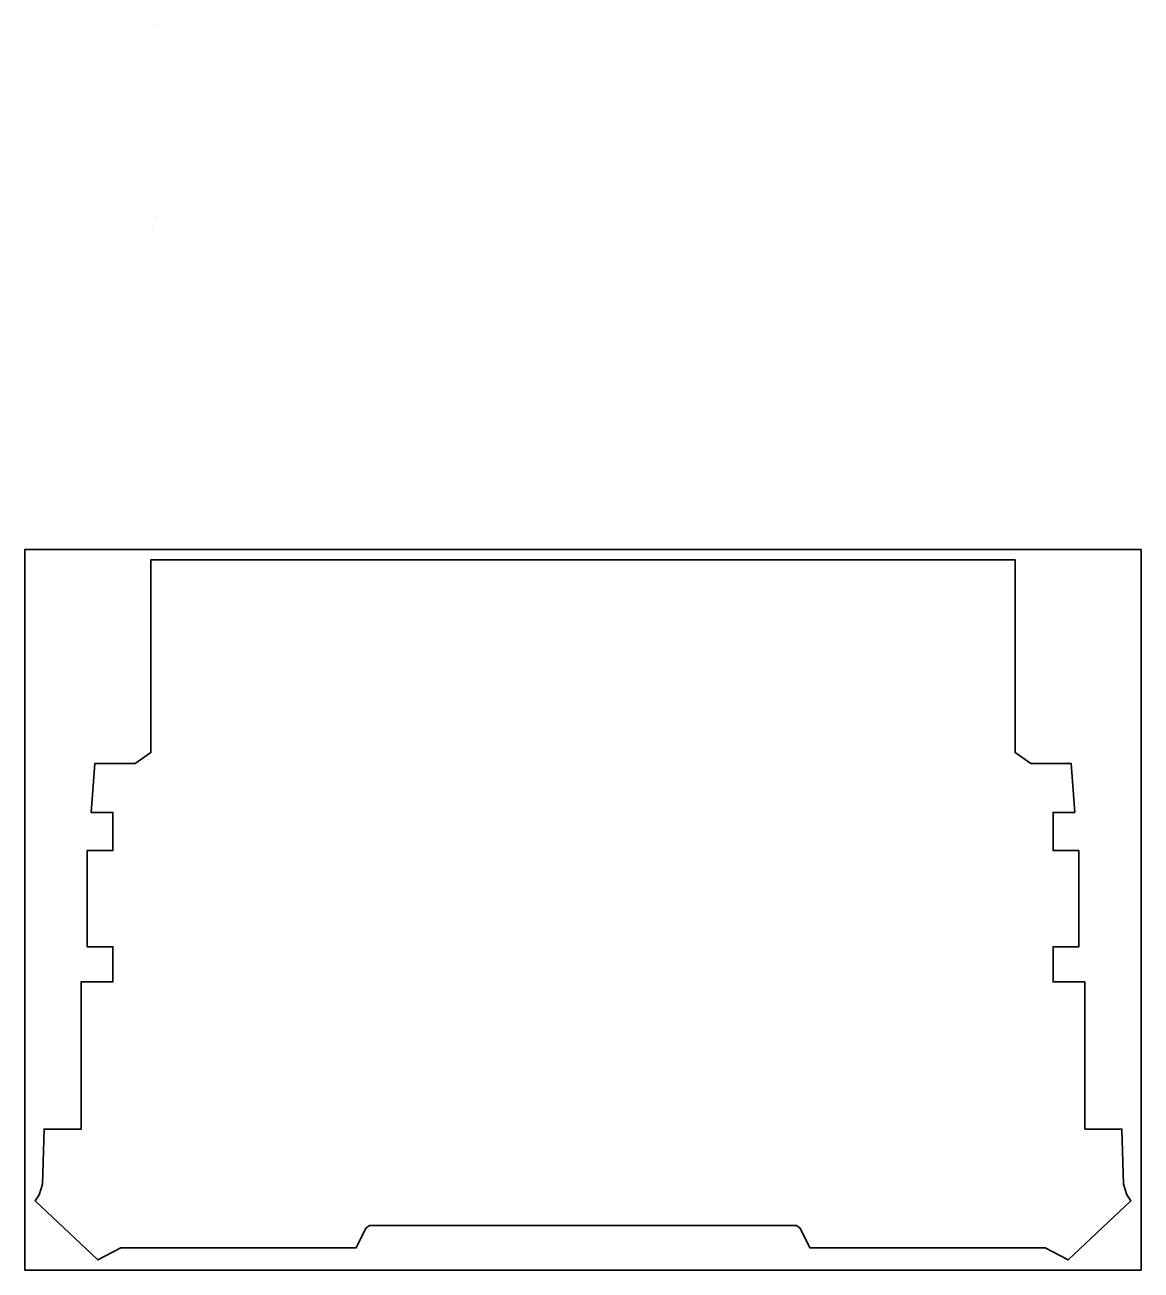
# Model space of a CAD drawing. Header units: millimetres. Extents: x -168 to 378, y -28 to 581.
import ezdxf

# ---------------------------------------------------------------- set-up
doc = ezdxf.new("R2010")
doc.units = ezdxf.units.MM
doc.header["$MEASUREMENT"] = 0
doc.layers.get('0').update_dxf_attribs({"lineweight": 0})
doc.layers.add('Safety', color=7, linetype='Continuous', lineweight=0)

msp = doc.modelspace()

# ---------------------------------------------------------------- linework, layer by layer
at = {"color": 240, "lineweight": 35, "true_color": 0xed1c24}
for p, q in [((-103.63, 581.23), (-103.63, 581.23)), ((-105.38, 481.59), (-105.38, 481.59)), ((-103.63, 486.87), (-103.63, 486.87))]:
    msp.add_line(p, q, dxfattribs=at)
at = {"color": 18, "lineweight": 35, "true_color": 0x000000}
msp.add_lwpolyline([(105, 319.71), (316.32, 319.71), (316.32, 225.34), (324.07, 220.06), (343.74, 220.06), (345.5, 196.14), (334.94, 196.14), (334.94, 177.43), (347.5, 177.43), (347.5, 130.43), (334.94, 130.43), (334.94, 113.21), (350.5, 113.21), (350.5, 41.23), (368.57, 41.23), (369.33, 14.24), (370.94, 9.18), (372.95, 6.15), (342.33, -22.71), (330.96, -16.79), (215.91, -16.79), (211.25, -7.26), (209.41, -5.92), (105, -5.92), (0.59, -5.92), (-1.25, -7.26), (-5.91, -16.79), (-120.96, -16.79), (-132.33, -22.71), (-162.95, 6.15), (-160.94, 9.18), (-159.33, 14.24), (-158.57, 41.23), (-140.5, 41.23), (-140.5, 113.21), (-124.94, 113.21), (-124.94, 130.43), (-137.5, 130.43), (-137.5, 177.43), (-124.94, 177.43), (-124.94, 196.14), (-135.5, 196.14), (-133.74, 220.06), (-114.07, 220.06), (-106.32, 225.34), (-106.32, 319.71)], close=True, dxfattribs=at)
at = {"layer": 'Safety', "color": 18, "lineweight": 35, "true_color": 0x000000}
msp.add_lwpolyline([(377.95, 324.71), (-167.95, 324.71), (-167.95, -27.71), (377.95, -27.71)], close=True, dxfattribs=at)

doc.saveas('drawing.dxf')
